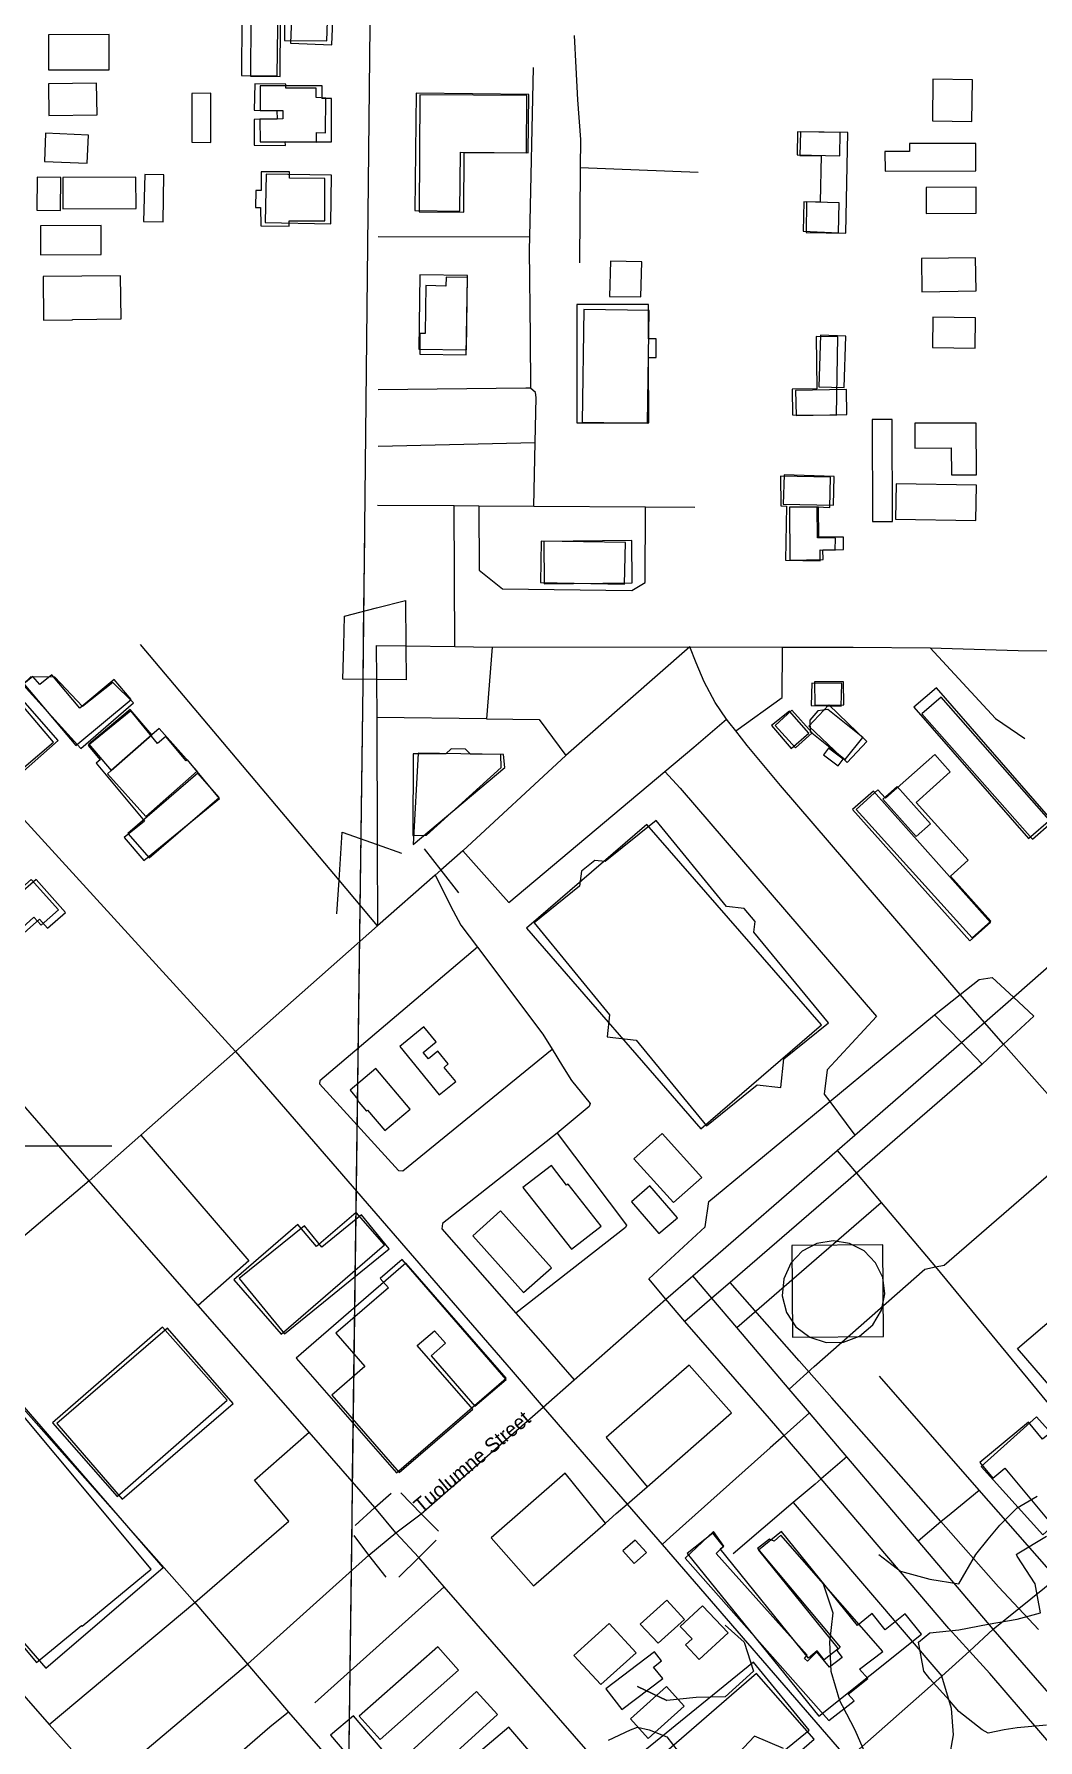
# Model space of a CAD drawing. Header units: metres. Extents: x 5999505 to 6749006, y 1851910 to 2460485.
# Drawn here: x 6329697 to 6330728, y 2153543 to 2155295 of the extents above; entities that cross this region are included whole.
import ezdxf

# ---------------------------------------------------------------- set-up
doc = ezdxf.new("R2010")
doc.units = ezdxf.units.M
for name, color, linetype in [('BUILDINGS', 9, 'Continuous'), ('CL_LOCAL', 4, 'Continuous'), ('CL_MAJOR', 2, 'Continuous'), ('CL_TRAIL', 6, 'Continuous'), ('CONTOUR_1FT', 251, 'Continuous'), ('PLSS_SECTION', 7, 'Continuous'), ('PLSS_SECTION_3D', 7, 'Continuous'), ('ROAD_LABELS', 3, 'Continuous')]:
    doc.layers.add(name, color=color, linetype=linetype)

msp = doc.modelspace()

# ---------------------------------------------------------------- linework, layer by layer
at = {"layer": 'BUILDINGS'}
for points in [[(6329910.9533, 2155427.9752), (6329910.0097, 2155252.9357), (6329946.6613, 2155252.6338), (6329948.8373, 2155427.918), (6329910.9533, 2155427.9752)], [(6329918.999, 2155252.2427), (6329949.7618, 2155251.9893), (6329950.6208, 2155427.4664), (6329920.1483, 2155427.3533), (6329918.999, 2155252.2427)], [(6329954.1903, 2155320.1077), (6329954.1961, 2155288.7972), (6329997.5862, 2155288.4399), (6329998.5701, 2155318.9777), (6329954.1903, 2155320.1077)], [(6330002.7676, 2155284.3196), (6330004.2183, 2155318.1667), (6329961.7515, 2155320.3367), (6329960.2978, 2155286.1256), (6330002.7676, 2155284.3196)], [(6329774.0237, 2155294.9417), (6329711.6134, 2155294.728), (6329711.6093, 2155258.6846), (6329774.0197, 2155258.8983), (6329774.0237, 2155294.9417)], [(6329761.0146, 2155245.1706), (6329711.7852, 2155244.4842), (6329712.1011, 2155211.7148), (6329761.6235, 2155212.3988), (6329761.0146, 2155245.1706)], [(6329858.9605, 2155184.2911), (6329878.5901, 2155184.1294), (6329878.421, 2155234.7373), (6329858.7885, 2155234.5349), (6329858.9605, 2155184.2911)], [(6329922.9603, 2155217.3681), (6329946.2802, 2155217.0304), (6329946.4713, 2155208.2182), (6329923.0285, 2155207.8652), (6329922.8096, 2155181.2895), (6329955.0947, 2155180.878), (6329954.8667, 2155185.2123), (6329986.886, 2155184.5482), (6329986.8202, 2155194.3424), (6329996.2236, 2155194.1193), (6329996.399, 2155229.6516), (6329986.7059, 2155230.2775), (6329986.6376, 2155239.7804), (6329955.317, 2155239.8927), (6329955.3518, 2155244.1157), (6329923.7394, 2155244.376), (6329922.9603, 2155217.3681)], [(6329929.2554, 2155216.8429), (6329952.4037, 2155217.0164), (6329952.3318, 2155208.2792), (6329928.8905, 2155208.1081), (6329928.9916, 2155184.8065), (6330002.2423, 2155184.9315), (6330002.315, 2155229.348), (6329992.9397, 2155229.4252), (6329992.7516, 2155242.1694), (6329929.1723, 2155242.3289), (6329929.2554, 2155216.8429)], [(6330088.0959, 2155114.3223), (6330134.0908, 2155113.5798), (6330134.881, 2155174.0097), (6330204.3171, 2155173.4384), (6330205.1042, 2155233.5043), (6330089.3806, 2155234.8206), (6330088.0959, 2155114.3223)], [(6330619.7677, 2155206.4314), (6330660.1958, 2155205.7354), (6330660.8384, 2155248.3269), (6330620.1174, 2155249.0253), (6330619.7677, 2155206.4314)], [(6330092.9998, 2155233.1161), (6330092.3025, 2155112.795), (6330138.3013, 2155112.5257), (6330138.6583, 2155173.7238), (6330202.7344, 2155173.3786), (6330203.045, 2155232.5019), (6330092.9998, 2155233.1161)], [(6329752.6631, 2155191.7204), (6329708.4353, 2155193.5413), (6329707.6092, 2155164.4221), (6329751.5471, 2155162.9677), (6329752.6631, 2155191.7204)], [(6330480.6584, 2155171.5671), (6330524.5099, 2155170.2966), (6330524.8831, 2155194.3225), (6330481.0286, 2155195.2289), (6330480.6584, 2155171.5671)], [(6330532.6483, 2155194.4043), (6330484.0167, 2155195.1679), (6330483.5233, 2155170.779), (6330505.4968, 2155170.5984), (6330504.519, 2155122.9126), (6330490.456, 2155123.0282), (6330489.9058, 2155091.7223), (6330530.627, 2155091.0236), (6330532.6483, 2155194.4043)], [(6330664.4051, 2155183.1282), (6330596.135, 2155182.9606), (6330596.0692, 2155174.9515), (6330570.87, 2155174.7944), (6330570.9986, 2155154.7692), (6330664.468, 2155155.0939), (6330664.4051, 2155183.1282)], [(6329699.5806, 2155114.61), (6329723.8979, 2155114.4095), (6329724.177, 2155148.2662), (6329699.8597, 2155148.4667), (6329699.5806, 2155114.61)], [(6329726.2279, 2155148.2493), (6329726.2538, 2155115.8464), (6329801.8516, 2155116.3156), (6329801.5296, 2155148.3568), (6329726.2279, 2155148.2493)], [(6329829.2807, 2155102.6188), (6329830.2656, 2155151.0327), (6329810.636, 2155151.1944), (6329809.3581, 2155102.7829), (6329829.2807, 2155102.6188)], [(6329924.2461, 2155117.3461), (6329929.2853, 2155117.3046), (6329929.8341, 2155098.5502), (6329958.9249, 2155098.0558), (6329958.9698, 2155103.5165), (6329995.6237, 2155103.4696), (6329995.4253, 2155146.9782), (6329959.3314, 2155147.421), (6329959.0915, 2155153.8671), (6329930.172, 2155153.814), (6329930.0152, 2155134.7742), (6329924.5365, 2155134.8193), (6329924.2461, 2155117.3461)], [(6329934.1675, 2155101.7548), (6330001.8399, 2155100.4694), (6330002.5465, 2155150.7059), (6329935.1643, 2155151.6248), (6329934.1675, 2155101.7548)], [(6330664.6235, 2155138.3452), (6330613.3461, 2155138.0381), (6330613.4178, 2155111.096), (6330664.6953, 2155111.4031), (6330664.6235, 2155138.3452)], [(6330486.7802, 2155092.8766), (6330523.3043, 2155091.3022), (6330523.9394, 2155122.2434), (6330487.5573, 2155123.2704), (6330486.7802, 2155092.8766)], [(6329765.668, 2155098.7741), (6329703.5503, 2155098.558), (6329703.5972, 2155068.7034), (6329765.715, 2155068.9196), (6329765.668, 2155098.7741)], [(6330288.0746, 2155026.0273), (6330320.2995, 2155025.3983), (6330321.1818, 2155061.4345), (6330288.957, 2155062.0635), (6330288.0746, 2155026.0273)], [(6330664.6267, 2155031.6712), (6330664.0257, 2155065.5351), (6330608.3505, 2155064.9), (6330608.9484, 2155030.6721), (6330664.6267, 2155031.6712)], [(6329736.1578, 2155002.1734), (6329786.2666, 2155002.8526), (6329785.7536, 2155047.274), (6329706.0509, 2155046.4746), (6329706.5607, 2155001.6892), (6329736.1548, 2155001.8093), (6329736.1578, 2155002.1734)], [(6330092.1661, 2154971.6079), (6330140.9454, 2154970.9516), (6330141.9852, 2155047.4716), (6330093.2356, 2155048.164), (6330092.1661, 2154971.6079)], [(6330140.788, 2154966.0743), (6330142.027, 2155045.4324), (6330120.0535, 2155045.6132), (6330119.9786, 2155036.512), (6330099.1799, 2155037.0472), (6330098.4825, 2154987.9028), (6330093.2088, 2154987.9462), (6330093.0321, 2154966.4673), (6330140.788, 2154966.0743)], [(6330328.3194, 2154896.0858), (6330327.9912, 2154963.0782), (6330335.9047, 2154963.3773), (6330336.0603, 2154982.3079), (6330328.1498, 2154982.3729), (6330328.1472, 2155017.6882), (6330254.31, 2155017.5672), (6330254.4819, 2154895.9648), (6330328.3194, 2154896.0858)], [(6330259.7341, 2154896.8682), (6330326.882, 2154895.8791), (6330328.6248, 2155011.6406), (6330261.4775, 2155012.6661), (6330259.7341, 2154896.8682)], [(6330664.1066, 2155004.0058), (6330620.1624, 2155004.7307), (6330619.6124, 2154973.4248), (6330663.5566, 2154972.6999), (6330664.1066, 2155004.0058)], [(6330475.5727, 2154930.5912), (6330476.0901, 2154904.41), (6330521.2386, 2154904.0391), (6330522.6317, 2154984.4518), (6330500.1322, 2154984.8186), (6330500.8029, 2154930.93), (6330475.5727, 2154930.5912)], [(6330502.9608, 2154933.2424), (6330529.0302, 2154932.3001), (6330530.6358, 2154985.0778), (6330504.5664, 2154986.0201), (6330502.9608, 2154933.2424)], [(6330479.1964, 2154929.4328), (6330479.57, 2154903.5804), (6330531.7327, 2154904.6082), (6330531.3591, 2154930.4606), (6330479.1964, 2154929.4328)], [(6330558.0801, 2154794.8052), (6330578.5889, 2154794.6368), (6330578.278, 2154899.4929), (6330557.7693, 2154899.6614), (6330558.0801, 2154794.8052)], [(6330639.341, 2154842.5599), (6330665.1264, 2154842.7123), (6330664.6838, 2154895.8708), (6330601.6867, 2154895.6599), (6330601.7704, 2154870.174), (6330638.9822, 2154870.2325), (6330639.341, 2154842.5599)], [(6330463.676, 2154841.345), (6330463.8071, 2154810.9437), (6330469.6345, 2154810.5317), (6330468.6509, 2154755.0184), (6330504.4491, 2154754.1781), (6330504.5433, 2154765.6457), (6330519.7168, 2154765.157), (6330520.0251, 2154777.715), (6330501.5393, 2154778.0489), (6330501.2737, 2154809.9077), (6330514.4241, 2154809.2535), (6330514.8556, 2154840.3784), (6330463.676, 2154841.345)], [(6330518.0759, 2154811.5172), (6330518.6112, 2154841.0029), (6330467.3482, 2154842.5163), (6330466.5169, 2154812.669), (6330518.0759, 2154811.5172)], [(6330664.1549, 2154795.7546), (6330665.0398, 2154832.1548), (6330582.4246, 2154833.5613), (6330581.8326, 2154797.1587), (6330664.1549, 2154795.7546)], [(6330528.3542, 2154778.666), (6330503.1546, 2154778.509), (6330502.8229, 2154809.4581), (6330472.9356, 2154809.3395), (6330473.3689, 2154755.0888), (6330507.361, 2154755.5377), (6330507.1517, 2154765.7335), (6330528.2495, 2154765.9243), (6330528.3542, 2154778.666)], [(6330217.1227, 2154731.9286), (6330303.546, 2154730.3805), (6330304.3064, 2154772.971), (6330217.8832, 2154774.5191), (6330217.1227, 2154731.9286)], [(6330220.3718, 2154774.2802), (6330220.8914, 2154730.5869), (6330311.1454, 2154731.6651), (6330310.9186, 2154775.3559), (6330220.3718, 2154774.2802)], [(6329620.2336, 2154588.4477), (6329673.9376, 2154527.5685), (6329721.7524, 2154569.771), (6329668.3384, 2154630.2838), (6329620.2336, 2154588.4477)], [(6329620.6681, 2154584.2937), (6329669.9264, 2154527.9292), (6329716.6691, 2154568.029), (6329669.1074, 2154624.0517), (6329620.6681, 2154584.2937)], [(6329685.3664, 2154627.2672), (6329744.9776, 2154561.4243), (6329798.925, 2154608.2731), (6329777.7975, 2154629.3815), (6329746.5063, 2154604.7002), (6329718.2446, 2154634.7509), (6329693.4874, 2154634.955), (6329685.3664, 2154627.2672)], [(6329779.1107, 2154632.2833), (6329743.7094, 2154603.085), (6329714.983, 2154637.1807), (6329702.5936, 2154627.0887), (6329695.631, 2154635.5199), (6329686.4854, 2154627.9497), (6329739.5825, 2154564.527), (6329796.5218, 2154611.7516), (6329779.1107, 2154632.2833)], [(6330495.2016, 2154605.7844), (6330525.8443, 2154605.0958), (6330526.5038, 2154628.3183), (6330495.7117, 2154628.6441), (6330495.2016, 2154605.7844)], [(6330498.8071, 2154605.9732), (6330528.6976, 2154606.4558), (6330528.306, 2154630.1239), (6330498.7115, 2154630.0029), (6330498.8071, 2154605.9732)], [(6330741.3337, 2154488.9341), (6330623.7743, 2154623.8787), (6330600.757, 2154604.0436), (6330718.3164, 2154469.0989), (6330741.3337, 2154488.9341)], [(6330492.771, 2154584.5424), (6330532.019, 2154547.0843), (6330552.4144, 2154568.7613), (6330513.1664, 2154606.2193), (6330492.771, 2154584.5424)], [(6330608.9032, 2154596.9865), (6330722.4404, 2154468.1913), (6330742.184, 2154485.432), (6330628.6468, 2154614.2271), (6330608.9032, 2154596.9865)], [(6329887.3954, 2154510.1541), (6329854.6119, 2154549.7443), (6329853.138, 2154548.6642), (6329832.25, 2154573.9575), (6329823.6934, 2154566.7465), (6329796.1328, 2154600.1044), (6329752.4739, 2154564.4208), (6329764.6593, 2154549.7573), (6329760.5305, 2154546.5147), (6329810.1421, 2154486.7616), (6329789.495, 2154470.1843), (6329809.5161, 2154446.3545), (6329887.3954, 2154510.1541)], [(6329753.1018, 2154565.9447), (6329776.0564, 2154538.996), (6329817.7897, 2154575.6785), (6329795.4135, 2154601.7122), (6329753.1018, 2154565.9447)], [(6330454.479, 2154585.0026), (6330474.7385, 2154561.6082), (6330492.5933, 2154577.1895), (6330472.7093, 2154599.9255), (6330454.479, 2154585.0026)], [(6330479.1082, 2154562.082), (6330496.23, 2154577.5965), (6330475.3234, 2154600.705), (6330458.2017, 2154585.1905), (6330479.1082, 2154562.082)], [(6330493.6129, 2154590.7247), (6330493.9569, 2154579.1079), (6330529.9059, 2154550.2327), (6330548.0809, 2154572.6925), (6330512.1317, 2154601.5312), (6330502.0129, 2154600.3037), (6330493.6129, 2154590.7247)], [(6329772.4227, 2154535.3852), (6329811.4995, 2154491.4834), (6329864.2727, 2154538.0507), (6329825.1961, 2154581.9888), (6329817.7897, 2154575.6785), (6329776.0564, 2154538.996), (6329772.4227, 2154535.3852)], [(6330086.0334, 2154472.1111), (6330099.8068, 2154472.3619), (6330176.5613, 2154541.9967), (6330176.3792, 2154555.469), (6330145.3227, 2154555.7245), (6330140.0909, 2154560.8646), (6330125.4416, 2154560.9852), (6330119.8329, 2154555.9343), (6330086.1366, 2154555.8475), (6330086.0334, 2154472.1111)], [(6330086.1319, 2154462.7172), (6330180.4276, 2154541.8193), (6330179.045, 2154555.4107), (6330091.535, 2154556.7133), (6330086.1319, 2154462.7172)], [(6330507.9113, 2154555.0371), (6330522.7618, 2154543.7381), (6330527.9157, 2154550.5039), (6330513.0652, 2154561.803), (6330507.9113, 2154555.0371)], [(6330541.2928, 2154498.9503), (6330660.6342, 2154366.9033), (6330679.8218, 2154384.2214), (6330638.3013, 2154430.4357), (6330656.308, 2154446.6712), (6330602.8827, 2154506.09), (6330638.0081, 2154537.4761), (6330622.0403, 2154555.4469), (6330571.566, 2154510.352), (6330563.7272, 2154519.1542), (6330541.2928, 2154498.9503)], [(6329793.2191, 2154474.0857), (6329814.9305, 2154449.1497), (6329886.846, 2154511.0324), (6329865.1641, 2154536.0045), (6329793.2191, 2154474.0857)], [(6330537.7177, 2154498.9068), (6330658.1178, 2154363.7565), (6330679.4864, 2154382.6222), (6330559.0863, 2154517.7724), (6330537.7177, 2154498.9068)], [(6330568.6565, 2154509.2837), (6330602.8872, 2154470.9567), (6330617.6154, 2154484.0153), (6330583.4137, 2154522.3056), (6330568.6565, 2154509.2837)], [(6330202.5696, 2154376.8569), (6330381.9546, 2154170.8082), (6330505.6025, 2154277.5583), (6330326.2171, 2154483.5698), (6330202.5696, 2154376.8569)], [(6330512.8277, 2154279.647), (6330436.2386, 2154372.7513), (6330437.5003, 2154383.6631), (6330426.4774, 2154397.2245), (6330408.0342, 2154399.1964), (6330335.8017, 2154487.5322), (6330283.5928, 2154445.3647), (6330272.7613, 2154446.546), (6330259.1911, 2154435.3713), (6330257.3074, 2154420.0956), (6330210.408, 2154382.2535), (6330287.8634, 2154287.6852), (6330285.6268, 2154265.131), (6330315.1947, 2154261.9752), (6330387.7208, 2154173.637), (6330439.637, 2154215.8071), (6330463.9342, 2154213.0589), (6330467.1064, 2154242.5229), (6330512.8277, 2154279.647)], [(6329616.0141, 2154368.1444), (6329647.0834, 2154333.8836), (6329666.1533, 2154351.0563), (6329661.2753, 2154356.4484), (6329696.6988, 2154388.3042), (6329704.2773, 2154379.9408), (6329722.0478, 2154395.8864), (6329693.853, 2154426.956), (6329676.1411, 2154411.0099), (6329666.2687, 2154421.9043), (6329631.0813, 2154390.2651), (6329635.3791, 2154385.5695), (6329616.0141, 2154368.1444)], [(6329617.8643, 2154372.2068), (6329648.3488, 2154338.0964), (6329702.3647, 2154386.073), (6329710.7864, 2154376.9017), (6329729.0866, 2154393.1343), (6329698.892, 2154426.878), (6329680.2958, 2154410.2839), (6329671.5872, 2154420.1857), (6329617.8643, 2154372.2068)], [(6330072.5282, 2154255.2337), (6330113.1422, 2154205.7493), (6330129.9564, 2154219.4458), (6330118.0607, 2154233.7426), (6330122.1925, 2154237.3494), (6330111.4597, 2154250.5444), (6330102.0182, 2154242.6124), (6330096.5053, 2154249.2111), (6330110.0727, 2154260.0217), (6330097.307, 2154275.4179), (6330072.5282, 2154255.2337)], [(6330048.0243, 2154232.8627), (6330021.4695, 2154210.5087), (6330029.5953, 2154200.9758), (6330028.7103, 2154200.255), (6330038.286, 2154188.8898), (6330039.467, 2154189.9723), (6330057.1685, 2154169.0744), (6330083.1344, 2154191.0692), (6330048.0243, 2154232.8627)], [(6330382.8921, 2154120.8859), (6330342.2416, 2154166.0012), (6330313.0201, 2154140.0281), (6330353.6706, 2154094.9127), (6330382.8921, 2154120.8859)], [(6330248.9648, 2154046.9876), (6330279.3404, 2154070.7667), (6330245.4138, 2154114.0065), (6330243.9399, 2154112.9264), (6330228.2831, 2154133.0793), (6330199.0884, 2154110.3828), (6330248.9648, 2154046.9876)], [(6330310.3995, 2154095.7053), (6330338.7879, 2154063.1057), (6330357.6746, 2154079.4066), (6330329.2861, 2154112.0062), (6330310.3995, 2154095.7053)], [(6329902.016, 2154015.6201), (6329950.5189, 2153959.8448), (6330056.7568, 2154051.4088), (6330027.6141, 2154084.8887), (6329987.0963, 2154049.9798), (6329967.7068, 2154072.2752), (6329902.016, 2154015.6201)], [(6329907.6534, 2154017.0299), (6329954.0674, 2153960.2161), (6330061.7345, 2154047.4358), (6330033.3061, 2154082.2569), (6329992.5977, 2154049.0972), (6329974.6121, 2154071.0897), (6329907.6534, 2154017.0299)], [(6330228.2967, 2154027.8616), (6330176.0375, 2154086.5434), (6330147.4047, 2154060.9297), (6330199.6669, 2154002.6119), (6330228.2967, 2154027.8616)], [(6330465.3985, 2153999.0073), (6330469.7407, 2153981.8601), (6330479.5236, 2153967.144), (6330493.6765, 2153956.5059), (6330510.5391, 2153951.1247), (6330528.2702, 2153951.598), (6330544.8476, 2153957.8695), (6330558.3614, 2153969.2997), (6330567.3353, 2153984.5172), (6330570.7236, 2154001.0547), (6330568.6344, 2154017.8193), (6330561.3171, 2154033.0613), (6330549.5206, 2154045.2091), (6330534.4947, 2154053.0145), (6330517.7266, 2154055.6279), (6330501.0022, 2154052.8527), (6330486.0226, 2154044.8933), (6330474.348, 2154032.6471), (6330467.0079, 2154016.5789), (6330465.3985, 2153999.0073)], [(6330475.2017, 2154050.9531), (6330475.8919, 2153956.652), (6330569.3683, 2153957.3405), (6330568.6777, 2154051.6415), (6330475.2017, 2154050.9531)], [(6329966.1671, 2153935.1045), (6330069.245, 2153817.1695), (6330181.8318, 2153914.6889), (6330078.7834, 2154032.6597), (6329966.1671, 2153935.1045)], [(6330071.8565, 2153817.6213), (6330147.695, 2153882.5307), (6330090.5117, 2153948.1706), (6330108.217, 2153963.316), (6330119.5389, 2153950.4803), (6330104.7814, 2153937.495), (6330149.7729, 2153885.7903), (6330181.9367, 2153913.1953), (6330075.1222, 2154036.4034), (6330052.4001, 2154016.9303), (6330060.8189, 2154007.3951), (6330006.8149, 2153960.874), (6330036.7114, 2153926.4049), (6330002.7745, 2153897.1942), (6330071.8565, 2153817.6213)], [(6329895.1952, 2153891.8908), (6329828.7148, 2153967.0738), (6329715.6797, 2153868.6129), (6329782.1571, 2153793.0656), (6329895.1952, 2153891.8908)], [(6329720.0686, 2153867.8486), (6329787.175, 2153790.4029), (6329901.2027, 2153888.419), (6329834.0667, 2153965.8283), (6329720.0686, 2153867.8486)], [(6329816.9944, 2153718.1432), (6329622.5975, 2153951.2972), (6329505.4717, 2153854.3272), (6329699.2913, 2153622.2694), (6329745.6097, 2153660.4795), (6329746.1897, 2153659.7466), (6329816.9944, 2153718.1432)], [(6329507.2181, 2153849.3614), (6329709.0309, 2153616.546), (6329829.6105, 2153720.1509), (6329710.7514, 2153857.258), (6329627.7685, 2153953.0021), (6329507.2181, 2153849.3614)], [(6330750.8774, 2153866.6521), (6330732.8823, 2153851.8727), (6330718.3761, 2153869.4673), (6330668.5166, 2153828.008), (6330681.8628, 2153811.8792), (6330694.2522, 2153821.9716), (6330738.647, 2153768.8164), (6330794.1121, 2153814.9628), (6330750.8774, 2153866.6521)], [(6330669.743, 2153823.9203), (6330733.2174, 2153753.4606), (6330790.0982, 2153804.2919), (6330726.6235, 2153874.7151), (6330669.743, 2153823.9203)], [(6330314.4873, 2153748.2716), (6330301.7958, 2153737.0896), (6330313.4108, 2153724.2515), (6330326.1023, 2153735.4335), (6330314.4873, 2153748.2716)], [(6330365.8176, 2153729.7551), (6330513.414, 2153562.7426), (6330539.1606, 2153582.9922), (6330533.2116, 2153590.0313), (6330553.3838, 2153605.8484), (6330544.9357, 2153615.4202), (6330568.6737, 2153633.7202), (6330463.8201, 2153753.4155), (6330457.2624, 2153746.9889), (6330452.2394, 2153749.0325), (6330440.1485, 2153739.6295), (6330525.0793, 2153638.0467), (6330521.5346, 2153634.5807), (6330526.9855, 2153627.5457), (6330513.8653, 2153617.6778), (6330500.9541, 2153633.257), (6330491.3537, 2153623.8336), (6330488.3565, 2153626.3703), (6330490.905, 2153629.8445), (6330397.4727, 2153734.4827), (6330405.5624, 2153741.9162), (6330394.6395, 2153756.9694), (6330365.8176, 2153729.7551)], [(6330503.1661, 2153567.2321), (6330608.4651, 2153651.5608), (6330591.6418, 2153672.4512), (6330571.2876, 2153655.8709), (6330557.6544, 2153672.7303), (6330542.61, 2153660.4753), (6330464.581, 2153756.868), (6330440.983, 2153737.7659), (6330522.782, 2153636.6093), (6330508.6225, 2153625.0752), (6330501.3724, 2153634.2366), (6330492.2297, 2153627.0302), (6330401.7307, 2153739.1807), (6330404.9746, 2153741.7026), (6330393.9515, 2153755.2639), (6330367.7015, 2153734.3634), (6330503.1661, 2153567.2321)], [(6330337.9349, 2153642.1331), (6330365.0939, 2153666.6669), (6330346.7969, 2153686.4773), (6330319.6378, 2153661.9435), (6330337.9349, 2153642.1331)], [(6330360.6392, 2153659.422), (6330372.8402, 2153646.5791), (6330366.0505, 2153640.4457), (6330379.9915, 2153625.404), (6330409.8115, 2153652.8286), (6330383.3763, 2153680.7155), (6330360.6392, 2153659.422)], [(6330315.2934, 2153632.4892), (6330287.7044, 2153662.5702), (6330251.3935, 2153629.738), (6330278.9826, 2153599.657), (6330315.2934, 2153632.4892)], [(6330052.3105, 2153543.2699), (6330132.8916, 2153614.6935), (6330111.6977, 2153638.5327), (6330030.8236, 2153567.1116), (6330052.3105, 2153543.2699)], [(6330333.3394, 2153617.7779), (6330341.3042, 2153624.2657), (6330334.0541, 2153633.4272), (6330284.2206, 2153595.245), (6330300.7478, 2153573.9928), (6330342.6195, 2153606.0512), (6330333.3394, 2153617.7779)], [(6330324.1362, 2153531.9319), (6330381.578, 2153461.9215), (6330493.0846, 2153552.752), (6330435.9357, 2153622.7598), (6330324.1362, 2153531.9319)], [(6330331.1985, 2153517.7477), (6330390.2428, 2153450.1998), (6330498.1085, 2153543.6816), (6330439.0348, 2153611.2296), (6330331.1985, 2153517.7477)], [(6330071.4565, 2153519.8115), (6330093.2395, 2153496.3314), (6330172.9506, 2153568.8546), (6330151.1706, 2153592.6986), (6330071.4565, 2153519.8115)], [(6330364.6538, 2153577.4722), (6330346.3596, 2153597.6467), (6330309.4598, 2153564.4552), (6330327.7539, 2153544.2807), (6330364.6538, 2153577.4722)], [(6330001.3622, 2153547.6941), (6330096.5541, 2153436.2318), (6330207.2037, 2153529.6168), (6330184.5656, 2153556.0164), (6330097.5206, 2153482.4614), (6330024.9667, 2153567.5239), (6330001.3622, 2153547.6941)]]:
    msp.add_lwpolyline(points, close=True, dxfattribs=at)
at = {"layer": 'CL_LOCAL'}
for points in [[(6330251.5723, 2155293.8862), (6330253.3249, 2155261.1779), (6330255.1033, 2155228.0324), (6330258.0189, 2155187.0864), (6330257.9279, 2155158.216), (6330257.1243, 2155060.5049)], [(6330209.4054, 2155261.2843), (6330205.6579, 2155087.1052), (6330205.4601, 2155073.7453), (6330206.394, 2154984.248), (6330206.958, 2154931.7073)], [(6330379.1903, 2155153.4326), (6330257.9279, 2155158.216)], [(6330050.2537, 2155087.4738), (6330205.6579, 2155087.1052)], [(6330210.3271, 2154810.5519), (6330211.5965, 2154875.8201), (6330212.4758, 2154922.1596), (6330211.8436, 2154927.2254), (6330206.958, 2154931.7073), (6330202.0939, 2154931.6745), (6330050.2456, 2154929.8658)], [(6330050.4442, 2154872.1219), (6330211.5965, 2154875.8201)], [(6330049.7703, 2154811.6182), (6330128.3496, 2154811.1171), (6330153.7808, 2154810.9443), (6330210.3271, 2154810.5519), (6330324.7971, 2154809.7925), (6330375.7475, 2154809.4465)], [(6330129.2097, 2154666.3903), (6330128.3496, 2154811.1171)], [(6330153.7808, 2154810.9443), (6330154.0868, 2154744.8621), (6330178.1593, 2154725.5502), (6330311.0505, 2154723.6926), (6330324.7718, 2154731.8807), (6330324.7971, 2154809.7925)], [(6330167.5563, 2154665.4558), (6330161.4721, 2154591.9263), (6330048.9709, 2154593.4711)], [(6330417.6324, 2154579.5166), (6330465.1769, 2154613.9315), (6330465.6884, 2154665.4803)], [(6329579.5875, 2154605.4576), (6329903.831, 2154250.2149)], [(6330137.2081, 2154456.2168), (6330164.615, 2154425.4819), (6330184.5608, 2154403.1456), (6330344.7122, 2154537.8105), (6330374.4824, 2154562.869), (6330408.2399, 2154591.7903)], [(6330161.4721, 2154591.9263), (6330215.8185, 2154591.188), (6330243.2346, 2154554.4458)], [(6330344.7122, 2154537.8105), (6330360.4827, 2154520.8242), (6330562.1933, 2154286.0133), (6330511.4921, 2154231.1996), (6330508.5932, 2154206.4663), (6330514.2443, 2154198.8471), (6330539.9215, 2154164.3404)], [(6330108.7858, 2154431.2203), (6330127.5307, 2154394.695), (6330135.0863, 2154379.9606), (6330152.2454, 2154357.2468), (6330219.5779, 2154268.1135), (6330229.0329, 2154252.7445), (6330239.7298, 2154235.181), (6330248.9561, 2154220.5057), (6330268.1296, 2154196.8652), (6330267.1653, 2154193.6329), (6330234.0641, 2154166.199), (6330116.3013, 2154073.3457), (6330115.7591, 2154067.9983), (6330191.6985, 2153981.4154), (6330219.537, 2153949.6576), (6330251.7012, 2153912.9856)], [(6330152.2454, 2154357.2468), (6329990.2842, 2154220.0857), (6329990.1407, 2154216.8831), (6330071.3629, 2154127.8899), (6330075.5795, 2154127.5639), (6330229.0329, 2154252.7445)], [(6329903.831, 2154250.2149), (6329939.7649, 2154208.8513), (6330186.9105, 2153922.9844), (6330219.883, 2153884.8494), (6330306.2058, 2153785.2204), (6330342.023, 2153743.7855), (6330532.8366, 2153522.9718)], [(6330234.0641, 2154166.199), (6330305.4854, 2154071.7896), (6330304.3522, 2154069.396), (6330191.6985, 2153981.4154)], [(6329806.5163, 2154164.0756), (6329827.2967, 2154139.9118), (6329917.4708, 2154035.0072), (6329891.4099, 2154012.1759), (6329865.3779, 2153989.308)], [(6330521.7713, 2154148.5066), (6330541.5624, 2154125.1161), (6330567.0122, 2154095.0165), (6330622.9618, 2154028.9144), (6330805.9689, 2153806.5646), (6330834.0453, 2153785.8369), (6330860.1319, 2153754.7129), (6330920.2985, 2153684.572), (6330937.9149, 2153663.8938), (6331124.093, 2153445.3065), (6331139.0105, 2153427.7816)], [(6330622.9618, 2154028.9144), (6330631.8822, 2154030.4795), (6330779.9991, 2154159.02)], [(6330418.7771, 2153966.5145), (6330567.0122, 2154095.0165)], [(6329504.1613, 2154089.7124), (6329596.3202, 2153983.9894), (6329861.8378, 2153684.0605), (6329916.1396, 2153620.7739)], [(6330834.0453, 2153785.8369), (6330818.3218, 2153815.7836), (6330706.9837, 2153945.1427), (6330856.5558, 2154072.4702)], [(6330472.4655, 2153903.3797), (6330498.2352, 2153926.4687), (6330611.748, 2154026.3851), (6330622.9618, 2154028.9144)], [(6330306.2058, 2153785.2204), (6330316.388, 2153794.1294), (6330326.5702, 2153803.0383), (6330413.1921, 2153878.782), (6330369.704, 2153928.071), (6330284.499, 2153853.5901), (6330326.5702, 2153803.0383)], [(6330747.1812, 2153709.0381), (6330667.8727, 2153799.5427), (6330565.3122, 2153916.561)], [(6330493.3896, 2153878.7783), (6330467.3852, 2153855.6548), (6330453.1286, 2153842.9929), (6330350.1994, 2153751.0726), (6330342.023, 2153743.7855)], [(6329712.3938, 2153558.8488), (6329861.8378, 2153684.0605), (6329958.6927, 2153767.5461), (6329923.233, 2153809.6339), (6329979.4589, 2153859.0491)], [(6330531.8427, 2153833.6084), (6330505.4329, 2153811.0707), (6330499.118, 2153805.6615), (6330476.8101, 2153786.658), (6330415.05, 2153734.047)], [(6330283.7165, 2153765.5633), (6330242.5015, 2153816.9091), (6330166.5041, 2153750.4717), (6330210.0501, 2153701.109), (6330283.7165, 2153765.5633), (6330294.961, 2153775.3737), (6330306.2058, 2153785.2204)], [(6330605.1213, 2153747.4855), (6330628.4606, 2153767.2087), (6330638.8174, 2153775.9707), (6330667.8727, 2153799.5427)], [(6330476.8101, 2153786.658), (6330629.3827, 2153608.2826)], [(6330118.2109, 2153700.0806), (6329985.4023, 2153580.8835)], [(6329916.1396, 2153620.7739), (6329958.338, 2153571.4583), (6329991.2266, 2153533.7971), (6330110.3582, 2153397.4171), (6330177.1812, 2153320.8849), (6330230.9131, 2153259.3876), (6330443.0844, 2153016.444), (6330523.321, 2152924.5842), (6330542.4224, 2152902.7284)], [(6330435.5094, 2153438.942), (6330477.8154, 2153416.8591), (6330503.4742, 2153412.1338), (6330525.409, 2153414.2109), (6330541.7322, 2153421.6132), (6330562.62, 2153435.3493), (6330588.1266, 2153458.477), (6330606.0631, 2153476.7883), (6330624.7781, 2153500.6999), (6330637.0318, 2153522.8079), (6330641.3995, 2153548.0024), (6330639.277, 2153574.9977), (6330629.3827, 2153608.2826)], [(6329958.338, 2153571.4583), (6329939.1933, 2153555.9244), (6329846.1123, 2153475.3568), (6329873.6566, 2153443.4189), (6329891.9893, 2153445.7437), (6329991.2266, 2153533.7971)]]:
    msp.add_lwpolyline(points, dxfattribs=at)
at = {"layer": 'CL_MAJOR'}
for points in [[(6329753.4466, 2154117.1832), (6329658.7617, 2154225.7299), (6329438.1039, 2154478.689), (6329319.8863, 2154618.341), (6329302.3562, 2154638.6192), (6329281.924, 2154662.2707), (6329268.7562, 2154682.1123), (6329261.3531, 2154697.501), (6329257.392, 2154714.5725), (6329255.8321, 2154735.01), (6329255.3158, 2154754.0918), (6329256.4635, 2154804.361)], [(6330049.6687, 2154379.2437), (6330010.1197, 2154426.3529), (6329806.1007, 2154668.3591)], [(6330048.1726, 2154667.3485), (6330048.5585, 2154632.3577), (6330048.9709, 2154593.4711), (6330049.3887, 2154462.6919), (6330049.6687, 2154379.2437)], [(6330048.1726, 2154667.3485), (6330078.6714, 2154666.9882), (6330129.2097, 2154666.3903)], [(6330370.6113, 2154665.8248), (6330243.2346, 2154554.4458), (6330137.2081, 2154456.2168), (6330114.7763, 2154436.3773), (6330108.7858, 2154431.2203), (6330049.6687, 2154379.2437)], [(6330129.2097, 2154666.3903), (6330167.5563, 2154665.4558), (6330370.6113, 2154665.8248)], [(6330673.0464, 2154279.8604), (6330648.1731, 2154308.7901), (6330463.6707, 2154523.3256), (6330429.4639, 2154564.5287), (6330417.6324, 2154579.5166), (6330410.6146, 2154588.3849), (6330408.2399, 2154591.7903), (6330396.4827, 2154608.6708), (6330385.0558, 2154630.0995), (6330376.8643, 2154649.4628), (6330370.6113, 2154665.8248)], [(6330370.6113, 2154665.8248), (6330465.6884, 2154665.4803), (6330538.1498, 2154665.6495)], [(6330538.1498, 2154665.6495), (6330617.5181, 2154664.8521), (6330707.7696, 2154662.0359), (6330864.6318, 2154660.5304), (6330932.5447, 2154659.8642)], [(6330617.5181, 2154664.8521), (6330684.4886, 2154592.2154), (6330714.5284, 2154571.6171)], [(6330673.0464, 2154279.8604), (6330702.9138, 2154306.047), (6330820.7304, 2154409.3876), (6330845.8768, 2154431.6084), (6330965.9669, 2154533.6203), (6331002.5033, 2154565.6142), (6331017.077, 2154581.2955), (6331024.1856, 2154590.6304), (6331028.7223, 2154600.7509), (6331031.7183, 2154615.9447), (6331032.3264, 2154629.374), (6331030.567, 2154650.6504)], [(6330049.6687, 2154379.2437), (6329903.831, 2154250.2149), (6329806.5163, 2154164.0756), (6329753.4466, 2154117.1832)], [(6330373.4466, 2154019.7871), (6330521.7713, 2154148.5066), (6330539.9215, 2154164.3404), (6330649.4079, 2154259.3386), (6330673.0464, 2154279.8604)], [(6330989.695, 2153921.7802), (6330856.5558, 2154072.4702), (6330798.5111, 2154136.8415), (6330779.9991, 2154159.02), (6330692.7296, 2154257.5995), (6330673.0464, 2154279.8604)], [(6329753.4466, 2154117.1832), (6329596.3202, 2153983.9894), (6329472.0936, 2153878.7043), (6329448.7837, 2153859.091)], [(6330068.5323, 2153755.5011), (6330047.0641, 2153781.5999), (6329979.4589, 2153859.0491), (6329865.3779, 2153989.308), (6329753.4466, 2154117.1832)], [(6330157.2544, 2153829.9889), (6330219.883, 2153884.8494), (6330251.7012, 2153912.9856), (6330345.9689, 2153995.6564), (6330373.4466, 2154019.7871)], [(6330682.2601, 2153656.8165), (6330605.1213, 2153747.4855), (6330531.8427, 2153833.6084), (6330493.3896, 2153878.7783), (6330472.4655, 2153903.3797), (6330418.7771, 2153966.5145), (6330393.2099, 2153996.5787), (6330373.4466, 2154019.7871)], [(6330682.2601, 2153656.8165), (6330708.5118, 2153677.9358), (6330747.1812, 2153709.0381), (6330834.0453, 2153785.8369), (6330989.695, 2153921.7802)], [(6329448.7837, 2153859.091), (6329472.9085, 2153831.8776), (6329712.3938, 2153558.8488), (6329747.6983, 2153519.2741), (6329765.9229, 2153494.2576)], [(6330068.5323, 2153755.5011), (6330094.6552, 2153775.1646), (6330157.2544, 2153829.9889)], [(6329916.1396, 2153620.7739), (6330040.8021, 2153732.7927), (6330068.5323, 2153755.5011)], [(6330696.66, 2153037.2254), (6330677.8492, 2153058.7874), (6330589.456, 2153160.0705), (6330405.6466, 2153370.6686), (6330384.4848, 2153394.9078), (6330361.2042, 2153421.6038), (6330334.208, 2153452.5536), (6330118.2109, 2153700.0806), (6330091.9409, 2153730.1873), (6330068.5323, 2153755.5011)], [(6330081.5028, 2153127.6568), (6330105.5881, 2153148.9026), (6330206.5033, 2153237.8532), (6330230.9131, 2153259.3876), (6330356.7102, 2153370.3791), (6330384.4848, 2153394.9078), (6330407.6216, 2153414.8874), (6330435.5094, 2153438.942), (6330532.8366, 2153522.9718), (6330629.3827, 2153608.2826), (6330657.6372, 2153634.2276), (6330682.2601, 2153656.8165)], [(6330934.3995, 2153367.3838), (6330892.2491, 2153415.6417), (6330785.3367, 2153538.2288), (6330682.2601, 2153656.8165)], [(6329765.9229, 2153494.2576), (6329791.1792, 2153515.3843), (6329916.1396, 2153620.7739)]]:
    msp.add_lwpolyline(points, dxfattribs=at)
at = {"layer": 'CL_TRAIL'}
for points in [[(6330015.6615, 2154697.3246), (6330048.6947, 2154705.8633), (6330078.2928, 2154713.5565), (6330078.6714, 2154666.9882), (6330078.9703, 2154632.1074), (6330048.5585, 2154632.3577), (6330013.9862, 2154632.6423), (6330014.8883, 2154667.4768), (6330015.6615, 2154697.3246)], [(6330007.8402, 2154391.4933), (6330010.1197, 2154426.3529), (6330013.3665, 2154475.5127), (6330049.3887, 2154462.6919), (6330074.2799, 2154453.8221)], [(6330097.6411, 2154458.4356), (6330114.7763, 2154436.3773), (6330132.7812, 2154413.1832)], [(6330621.7184, 2154287.8545), (6330648.1731, 2154308.7901), (6330667.6083, 2154324.1401)], [(6330667.6083, 2154324.1401), (6330681.2209, 2154326.2128)], [(6330681.2209, 2154326.2128), (6330702.9138, 2154306.047), (6330723.8799, 2154286.579)], [(6330328.3546, 2154016.5171), (6330386.2258, 2154070.1792), (6330389.9536, 2154095.9251), (6330514.2443, 2154198.8471), (6330621.7184, 2154287.8545)], [(6330670.8506, 2154237.2452), (6330649.4079, 2154259.3386), (6330621.7184, 2154287.8545)], [(6330723.8799, 2154286.579), (6330692.7296, 2154257.5995), (6330670.8506, 2154237.2452)], [(6330670.8506, 2154237.2452), (6330550.3566, 2154132.7258)], [(6330550.3566, 2154132.7258), (6330541.5624, 2154125.1161), (6330533.0926, 2154117.7585)], [(6330533.0926, 2154117.7585), (6330412.0664, 2154012.7707)], [(6330365.3824, 2153972.6693), (6330345.9689, 2153995.6564), (6330328.3546, 2154016.5171)], [(6330412.0664, 2154012.7707), (6330393.2099, 2153996.5787), (6330365.3824, 2153972.6693)], [(6330482.8136, 2153932.4934), (6330412.0664, 2154012.7707)], [(6330452.4973, 2153873.1435), (6330365.3824, 2153972.6693)], [(6330516.4601, 2153894.3168), (6330482.8136, 2153932.4934)], [(6330687.6549, 2153700.0607), (6330628.4606, 2153767.2087), (6330516.4601, 2153894.3168)], [(6330474.9599, 2153846.782), (6330467.3852, 2153855.6548), (6330452.4973, 2153873.1435)], [(6330494.1144, 2153824.3432), (6330474.9599, 2153846.782)], [(6330513.2687, 2153801.8681), (6330505.4329, 2153811.0707), (6330494.1144, 2153824.3432)], [(6330026.7246, 2153763.2724), (6330047.0641, 2153781.5999), (6330063.5363, 2153796.4278)], [(6330112.2641, 2153757.2164), (6330094.6552, 2153775.1646), (6330073.5881, 2153796.6)], [(6330636.6414, 2153657.2638), (6330513.2687, 2153801.8681)], [(6330058.4007, 2153710.0388), (6330040.8021, 2153732.7927), (6330025.6421, 2153752.7959)], [(6330109.9902, 2153747.9512), (6330091.9409, 2153730.1873), (6330071.4097, 2153709.9317)], [(6330728.846, 2153656.3977), (6330708.5118, 2153677.9358), (6330687.6549, 2153700.0607)], [(6330678.6618, 2153611.1183), (6330657.6372, 2153634.2276), (6330636.6414, 2153657.2638)], [(6330947.3162, 2153298.8319), (6330678.6618, 2153611.1183)]]:
    msp.add_lwpolyline(points, dxfattribs=at)
at = {"layer": 'CONTOUR_1FT'}
for points, elevation in [([(6330564.7025, 2153733.3947), (6330586.8765, 2153716.3947), (6330616.8765, 2153708.1315), (6330646.8765, 2153703.3947), (6330664.2765, 2153733.3947), (6330676.8765, 2153749.1447), (6330689.0041, 2153763.3947), (6330706.8765, 2153781.267), (6330727.2336, 2153793.3947)], 293), ([(6330736.8765, 2153558.1773), (6330706.8765, 2153555.3178), (6330693.2401, 2153553.3947), (6330676.8765, 2153549.9331), (6330670.6696, 2153553.3947), (6330646.8765, 2153572.0433), (6330637.109, 2153583.3947), (6330616.8765, 2153605.7024), (6330610.754, 2153613.3947), (6330605.4479, 2153643.3947), (6330616.8765, 2153652.8064), (6330646.8765, 2153656.0263), (6330676.8765, 2153661.7064), (6330706.8765, 2153666.8193), (6330730.8765, 2153673.3947), (6330725.338, 2153703.3947), (6330706.8765, 2153731.63), (6330706.1357, 2153733.3947), (6330706.8765, 2153734.2055), (6330736.8765, 2153752.2518)], 294), ([(6330507.4647, 2153703.3947), (6330517.331, 2153673.3947), (6330514.0193, 2153643.3947), (6330515.2098, 2153613.3947), (6330524.3765, 2153583.3947), (6330526.8765, 2153578.3947), (6330539.9199, 2153553.3947), (6330553.1265, 2153523.3947)], 293), ([(6330406.8765, 2153660.7024), (6330426.4417, 2153643.3947), (6330435.8765, 2153613.3947), (6330406.8765, 2153587.031), (6330376.8765, 2153586.5116), (6330346.8765, 2153583.3947), (6330316.8765, 2153597.8251), (6330346.8765, 2153583.3947), (6330346.8765, 2153583.3947)], 293), ([(6330286.8765, 2153542.5947), (6330309.3765, 2153553.3947), (6330316.8765, 2153556.0417), (6330328.8765, 2153553.3947), (6330346.8765, 2153546.0974), (6330364.3765, 2153523.3947)], 292), ([(6330466.8765, 2153533.9829), (6330436.8765, 2153546.728), (6330415.1523, 2153523.3947)], 293)]:
    msp.add_lwpolyline(points, dxfattribs=dict(at, elevation=elevation))
at = {"layer": 'IMG_ALIGN_FAR'}
msp.add_line((6329296.8765, 2154153.3947, 275.3327), (6329776.8765, 2154153.3947, 275.3327), dxfattribs=at)
at = {"layer": 'PLSS_SECTION'}
msp.add_lwpolyline([(6335278.4375, 2151940.6487), (6335293.1053, 2153260.7211), (6335307.7662, 2154580.7849), (6335327.4353, 2155906.4419), (6335347.0034, 2157225.497), (6334025.9094, 2157232.3889), (6332704.8236, 2157239.3527), (6331383.7289, 2157246.3684), (6330062.6349, 2157253.4565), (6330048.6868, 2155948.1216), (6330034.5253, 2154627.6003), (6330017.0535, 2153306.4495), (6329999.5734, 2151985.2901), (6331319.2925, 2151974.0345), (6332639.0048, 2151962.8406), (6333958.7248, 2151951.7188), (6335278.4375, 2151940.6487)], dxfattribs=at)
msp.add_lwpolyline([(6335278.4375, 2151940.6487), (6335293.1053, 2153260.7211), (6335307.7662, 2154580.7849), (6335327.4353, 2155906.4419), (6335347.0034, 2157225.497), (6334025.9094, 2157232.3889), (6332704.8236, 2157239.3527), (6331383.7289, 2157246.3684), (6330062.6349, 2157253.4565), (6330048.6868, 2155948.1216), (6330034.5253, 2154627.6003), (6330017.0535, 2153306.4495), (6329999.5734, 2151985.2901), (6331319.2925, 2151974.0345), (6332639.0048, 2151962.8406), (6333958.7248, 2151951.7188), (6335278.4375, 2151940.6487)], dxfattribs=at)
at = {"layer": 'PLSS_SECTION_3D'}
for p, q in [((6330036.1593, 2154779.9681, 292.7347), (6330035.6146, 2154729.1788, 292.7105)), ((6330035.6146, 2154729.1788, 292.7105), (6330035.07, 2154678.3895, 292.6022)), ((6330035.07, 2154678.3895, 292.6022), (6330034.5253, 2154627.6003, 292.4331)), ((6330034.5253, 2154627.6003, 292.4331), (6330033.8533, 2154576.7868, 292.2564)), ((6330034.5253, 2154627.6003, 292.4331), (6330034.5253, 2154627.6003, 292.4331)), ((6330033.8533, 2154576.7868, 292.2564), (6330033.1813, 2154525.9733, 292.119)), ((6330033.1813, 2154525.9733, 292.119), (6330032.5093, 2154475.1598, 291.9326)), ((6330032.5093, 2154475.1598, 291.9326), (6330031.8373, 2154424.3463, 291.7417)), ((6330031.8373, 2154424.3463, 291.7417), (6330031.1653, 2154373.5328, 291.5327)), ((6330031.1653, 2154373.5328, 291.5327), (6330030.4933, 2154322.7193, 291.3399)), ((6330030.4933, 2154322.7193, 291.3399), (6330029.8213, 2154271.9058, 291.3381)), ((6330029.8213, 2154271.9058, 291.3381), (6330029.1494, 2154221.0923, 291.2196)), ((6330029.1494, 2154221.0923, 291.2196), (6330028.4774, 2154170.2789, 290.9882)), ((6330028.4774, 2154170.2789, 290.9882), (6330027.8054, 2154119.4654, 291.0187)), ((6330027.8054, 2154119.4654, 291.0187), (6330027.1334, 2154068.6519, 291.0829)), ((6330027.1334, 2154068.6519, 291.0829), (6330026.4614, 2154017.8384, 290.9861)), ((6330026.4614, 2154017.8384, 290.9861), (6330025.7894, 2153967.0249, 290.7943)), ((6330025.7894, 2153967.0249, 290.7943), (6330025.1174, 2153916.2114, 290.6558)), ((6330025.1174, 2153916.2114, 290.6558), (6330024.4454, 2153865.3979, 290.8343)), ((6330024.4454, 2153865.3979, 290.8343), (6330023.7734, 2153814.5844, 291.5523)), ((6330023.7734, 2153814.5844, 291.5523), (6330023.1014, 2153763.7709, 292.0806)), ((6330023.1014, 2153763.7709, 292.0806), (6330022.4294, 2153712.9574, 292.1686)), ((6330022.4294, 2153712.9574, 292.1686), (6330021.7574, 2153662.144, 291.8773)), ((6330021.7574, 2153662.144, 291.8773), (6330021.0854, 2153611.3305, 291.242)), ((6330021.0854, 2153611.3305, 291.242), (6330020.4134, 2153560.517, 291.387)), ((6330020.4134, 2153560.517, 291.387), (6330019.7415, 2153509.7035, 291.497))]:
    msp.add_line(p, q, dxfattribs=at)

# ---------------------------------------------------------------- texts
at = {"layer": 'ROAD_LABELS'}
msp.add_text('Tuolumne Street', height=15, rotation=40.0156, dxfattribs=at).set_placement((6330094.6552, 2153775.1646))

doc.saveas('drawing.dxf')
